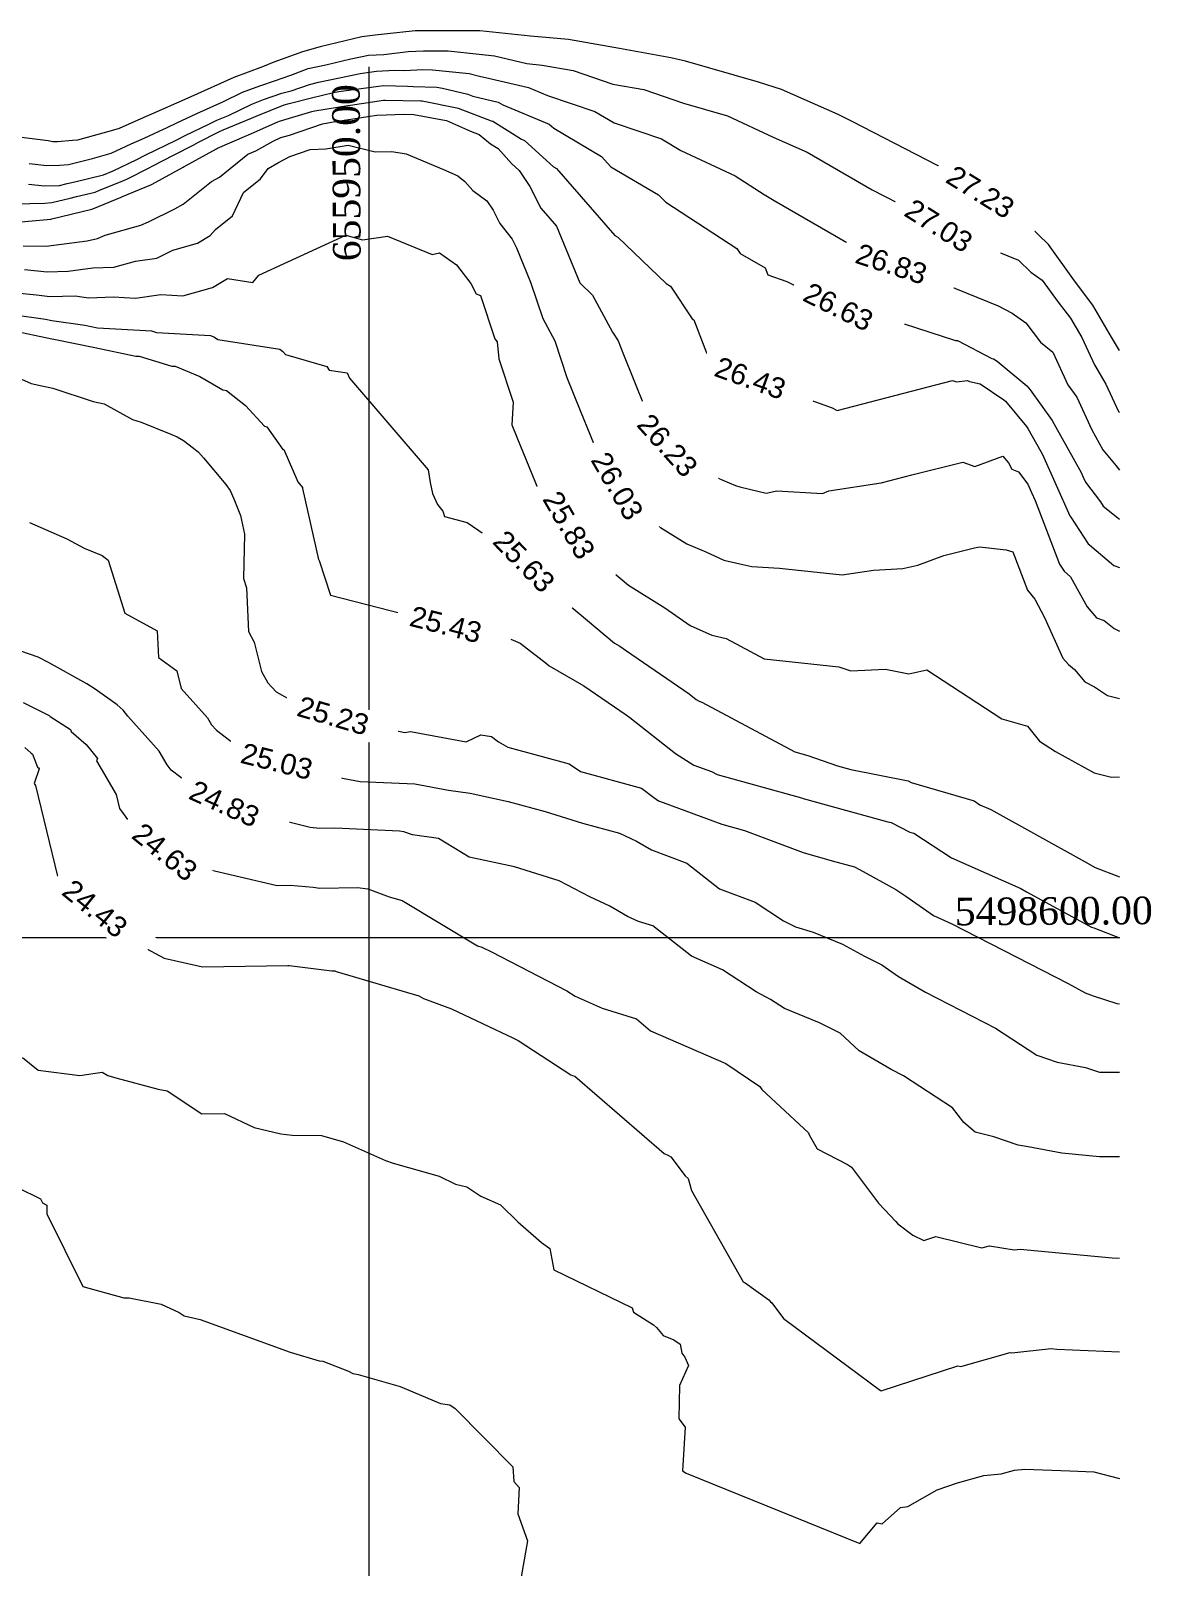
# Model space of a CAD drawing. Header units: metres. Extents: x -207 to 292, y -187 to 169.
# Drawn here: x 181.4 to 242.3, y 84.7 to 168.2 of the extents above; entities that cross this region are included whole.
import ezdxf

# ---------------------------------------------------------------- set-up
doc = ezdxf.new("R2010")
doc.units = ezdxf.units.M
for name, color, linetype, lineweight in [('C-TOPO-LABL', 7, 'Continuous', 9), ('C-TOPO-MAJR', 7, 'Continuous', 35), ('C-TOPO-MINR', 7, 'Continuous', 9), ('grilla', 7, 'Continuous', 9)]:
    doc.layers.add(name, color=color, linetype=linetype, lineweight=lineweight)
doc.layers.add('PR10-ARQ-PL-001-Emplazamiento-C-1_dwg', color=7, linetype='Continuous', lineweight=9, true_color=0x767676)
doc.layers.add('TEXTO', color=5, linetype='Continuous', lineweight=9, true_color=0x0000ff)
doc.styles.add('Arial_2', font='arial.ttf', dxfattribs={"height": 1.125})
doc.styles.add('Times New Roman_2', font='times.ttf', dxfattribs={"height": 1.5})

# ---------------------------------------------------------------- blocks, each defined once
blk = doc.blocks.new('PR10-ARQ-PL-001-Emplazamiento-C-1_dwg-674643-PLANTA EMPLAZAMIENTO ACTUALIZADO')
at = {"layer": 'C-TOPO-MAJR', "color": 1, "lineweight": 9, "true_color": 0xff0000, "flags": 128}
for points in [[(240.531, 106.977), (239.442, 106.987), (237.406, 107.18), (235.575, 107.526), (235.026, 107.617), (233.713, 108.066), (232.694, 108.319), (232.068, 108.843), (231.463, 109.648), (228.798, 111.391), (228.122, 111.733), (226.387, 112.742), (225.353, 113.706), (224.227, 114.263), (222.324, 115.042), (221.569, 115.547), (220.787, 115.951), (218.949, 117.16), (217.277, 117.888), (215.162, 119.551), (214.398, 119.788), (213.8, 120.055), (212.835, 120.615), (211.744, 121.128), (210.073, 121.992), (207.658, 122.759), (205.192, 123.286), (203.521, 124.289), (202.117, 124.488), (201.639, 124.666), (201.41, 124.697), (197.893, 124.864), (197.06, 124.847), (196.552, 124.895), (194.234, 125.476), (192.591, 125.855), (191.202, 126.482), (190.61, 126.721), (190.045, 127.209), (188.995, 128.004), (188.775, 128.304), (188.341, 129.049), (186.632, 130.955), (186.384, 131.264), (186.05, 131.555), (184.864, 132.419), (184.413, 132.708), (182.329, 133.865), (181.756, 134.159), (180.83, 134.479)], [(180.217, 154), (181.671, 153.863), (182.404, 153.762), (183.768, 153.805), (184.501, 153.704), (185.865, 153.747), (187.061, 153.675), (188.433, 153.873), (189.629, 153.802), (191.238, 154.255), (192.058, 154.746), (193.43, 154.53), (193.764, 154.922), (198.483, 157.109), (199.394, 156.846), (200.756, 157.052), (203.169, 156.045), (203.578, 156.147), (204.494, 155.491), (205.287, 154.466), (205.564, 153.914), (205.801, 153.817), (206.588, 151.461), (206.709, 151.3), (206.799, 150.381), (207.586, 148.026), (207.515, 146.792), (207.787, 146.119), (209.123, 142.833), (210.135, 142.137), (210.858, 140.899), (211.872, 139.859), (212.836, 138.922), (213.85, 138.07), (215.817, 136.836), (217.208, 135.882), (218.381, 135.344), (219.159, 135.171), (221.222, 134.068), (225.275, 133.636), (225.93, 133.406), (227.814, 133.501), (229.09, 133.245), (230.066, 133.472), (234.138, 130.809), (235.534, 130.399), (236.195, 129.595), (237.056, 129.029), (239.15, 127.867), (240.103, 127.637), (240.531, 127.651)], [(181.246, 159.877), (182.117, 159.779), (182.932, 159.806), (183.344, 159.907), (183.756, 160.008), (185.307, 160.392), (185.849, 160.609), (187.129, 161.218), (187.577, 161.449), (188.217, 161.754), (188.665, 161.985), (189.304, 162.29), (189.752, 162.521), (191.032, 163.131), (191.48, 163.362), (192.105, 163.614), (193.384, 164.224), (194.01, 164.476), (195.016, 164.826), (195.509, 164.948), (196.516, 165.297), (197.008, 165.419), (198.139, 165.66), (199.27, 165.902), (200.147, 166.02), (201.142, 166.077), (201.672, 166.06), (202.667, 166.118), (203.198, 166.101), (205.192, 165.887), (205.755, 165.754), (206.317, 165.621), (208.414, 165.129), (209.449, 164.703), (212.014, 163.831), (213.073, 163.206), (215.638, 162.333), (216.697, 161.709), (219.645, 160.334), (221.214, 159.306), (221.772, 158.989), (225.961, 156.558), (227.87, 155.614), (229.309, 155.144), (233.933, 153.256), (234.699, 152.855), (235.441, 152.339), (236.244, 151.293), (236.903, 150.748), (237.72, 148.972), (238.207, 148.286), (239.024, 146.509), (239.624, 145.438), (240.35, 144.552), (240.531, 144.315)]]:
    blk.add_lwpolyline(points, dxfattribs=at)
at = {"layer": 'C-TOPO-MINR', "color": 9, "true_color": 0xc0c0c0, "flags": 128}
for points in [[(180.643, 105.32), (181.898, 104.707), (182.007, 104.488), (182.238, 104.353), (182.234, 103.88), (184.184, 99.94), (186.411, 99.314), (186.718, 99.323), (188.445, 98.976), (189.42, 98.511), (189.692, 98.335), (190.57, 98.136), (195.462, 96.37), (197.032, 95.887), (197.232, 95.881), (198.639, 95.334), (198.871, 95.2), (199.148, 95.155), (201.445, 94.493), (203.626, 93.575), (204.146, 93.501), (204.426, 93.302), (207.564, 90.12), (207.625, 89.334), (207.913, 89.004), (207.834, 87.57), (208.367, 86.102), (207.771, 82.808)], [(180.921, 112.382), (181.758, 111.703), (184.024, 111.404), (185.236, 111.585), (185.556, 111.41), (185.994, 111.276), (188.289, 110.671), (188.781, 110.564), (190.66, 109.324), (191.889, 109.342), (193.503, 108.573), (194.956, 108.243), (195.575, 108.167), (197.159, 108.149), (198.357, 107.798), (200.649, 106.784), (201.051, 106.633), (203.552, 105.925), (204.451, 105.5), (205.058, 105.344), (205.821, 104.849), (206.888, 104.381), (207.827, 103.446), (209.117, 102.332), (209.579, 102.002), (209.783, 100.835), (214.053, 98.777), (214.114, 98.544), (215.213, 97.856), (215.377, 97.711), (215.738, 97.261), (216.316, 97.035), (216.662, 96.793), (216.748, 96.315), (216.918, 96.091), (217.109, 95.636), (216.618, 94.544), (216.585, 92.743), (216.922, 92.277), (216.792, 89.904), (216.991, 89.775), (226.422, 85.965), (227.368, 87.08), (227.643, 87.036), (228.628, 87.916), (229.027, 87.967), (230.62, 88.885), (231.73, 89.25), (233.157, 89.647), (234.104, 89.739), (234.819, 89.939), (235.39, 90.001), (237.831, 89.908), (239.134, 89.848), (240.531, 89.495)], [(181.034, 129.237), (181.387, 128.927), (181.454, 128.884), (181.736, 128.174), (181.786, 128.131), (181.823, 128.085), (181.55, 127.285), (181.614, 127.173), (182.819, 122.25), (182.852, 122.205), (184.08, 121.101), (184.164, 121.028), (187.313, 118.476), (187.401, 118.44), (188.606, 117.781), (190.456, 117.379), (190.702, 117.322), (195.325, 117.391), (195.401, 117.384), (197.726, 117.097), (197.851, 117.1), (197.885, 117.095), (197.957, 117.069), (202.461, 115.748), (202.711, 115.598), (204.222, 115.03), (207.603, 113.431), (207.853, 113.302), (210.722, 111.44), (210.811, 111.4), (210.926, 111.364), (215.778, 107.174), (216.029, 107.065), (216.141, 106.99), (216.929, 105.952), (217.084, 105.808), (217.268, 105.152), (220.08, 100.18), (220.181, 100.128), (221.482, 99.216), (221.573, 99.096), (221.63, 99.036), (222.266, 98.196), (227.54, 94.272), (227.576, 94.254), (231.752, 95.627), (231.904, 95.59), (234.595, 96.344), (234.678, 96.33), (236.824, 96.563), (237.129, 96.534), (240.531, 96.378)], [(180.955, 131.698), (182.358, 130.978), (182.413, 130.93), (183.516, 130.222), (183.56, 130.111), (184.38, 129.4), (184.985, 128.643), (184.943, 128.518), (186.005, 126.693), (186.193, 125.925), (186.733, 125.19), (186.924, 125.018), (188.306, 123.824), (188.798, 123.425), (190.248, 122.841), (190.436, 122.738), (190.725, 122.675), (194.747, 121.747), (195.469, 121.758), (196.714, 121.642), (197.076, 121.597), (199.117, 121.638), (199.677, 121.564), (200.849, 121.128), (201.552, 120.922), (205.642, 118.466), (205.878, 118.377), (206.406, 118.127), (210.498, 116.012), (210.945, 115.722), (212.41, 115.069), (214.28, 114.489), (215.037, 113.835), (219.131, 112.051), (220.978, 110.815), (221.101, 110.653), (223.634, 108.291), (223.663, 108.189), (224.102, 107.413), (225.759, 106.574), (225.962, 106.431), (227.445, 104.459), (228.386, 103.471), (228.485, 103.34), (229.308, 102.728), (229.9, 102.433), (230.552, 102.647), (233.047, 102.028), (233.467, 102.146), (234.809, 101.924), (235.144, 101.961), (240.13, 101.489), (240.531, 101.471)], [(181.297, 141.476), (183.326, 140.598), (184.257, 140.081), (185.234, 139.679), (185.561, 139.426), (186.474, 136.553), (188.226, 135.58), (188.298, 134.145), (189.295, 133.419), (189.531, 132.456), (190.968, 130.854), (191.176, 130.48), (191.449, 130.19), (192.332, 129.522), (192.981, 129.152), (194.149, 128.625), (196.096, 128.136), (197.438, 127.745), (199.272, 127.403), (202.227, 127.262), (204.061, 126.919), (205.241, 126.752), (207.313, 126.309), (209.326, 125.766), (211.356, 125.121), (213.368, 124.577), (214.284, 124.146), (215.095, 123.675), (217.023, 122.955), (218.8, 121.558), (220.728, 120.838), (222.272, 119.822), (222.93, 119.482), (223.882, 119.207), (225.48, 118.553), (226.672, 117.896), (227.618, 117.428), (228.531, 116.788), (229.989, 115.941), (233.802, 113.976), (236.041, 112.512), (237.145, 112.134), (238.684, 111.843), (239.455, 111.593), (240.531, 111.583)], [(178.417, 150.353), (181.379, 149.037), (181.972, 148.914), (182.566, 148.79), (184.748, 148.062), (185.342, 147.939), (186.882, 147.084), (187.353, 146.943), (188.97, 146.277), (189.327, 146.129), (189.658, 145.936), (190.198, 145.518), (190.475, 145.297), (190.747, 145.002), (191.968, 143.552), (192.196, 143.224), (192.397, 142.756), (192.755, 141.867), (192.984, 140.841), (192.917, 138.427), (193.079, 137.924), (193.199, 135.55), (193.506, 134.972), (193.896, 133.379), (194.24, 132.76), (194.693, 132.279), (195.768, 131.667), (195.899, 131.512), (198.119, 130.865), (198.409, 130.675), (201.443, 130.109), (201.694, 130.065), (201.992, 130.115), (205.026, 129.548), (205.831, 129.931), (206.41, 129.839), (206.79, 129.544), (207.291, 129.254), (210.621, 128.355), (211.232, 127.937), (214.562, 127.038), (215.218, 126.516), (215.485, 126.35), (215.738, 126.256), (218.927, 125.065), (220.148, 124.729), (223.336, 123.538), (224.911, 123.083), (226.132, 122.746), (226.402, 122.608), (228.372, 121.521), (228.916, 121.166), (230.427, 120.108), (231.428, 119.661), (237.738, 116.41), (238.676, 115.901), (239.105, 115.733), (240.382, 115.32), (240.531, 115.295)], [(180.273, 151.935), (182.504, 151.471), (182.614, 151.456), (184.845, 150.992), (187.077, 150.528), (187.256, 150.518), (189.025, 149.988), (189.204, 149.977), (190.548, 149.419), (191.792, 148.694), (191.997, 148.662), (193.036, 147.832), (194.059, 146.723), (194.195, 146.683), (195.054, 145.451), (195.114, 145.441), (195.871, 143.682), (196.132, 143.377), (196.139, 143.335), (197.003, 139.475), (197.019, 139.439), (197.036, 139.417), (197.644, 137.527), (205.473, 135.52), (205.625, 135.416), (206.785, 135.515), (206.937, 135.359), (207.953, 134.912), (209.383, 133.804), (209.534, 133.677), (211.42, 132.588), (213.719, 131.018), (213.927, 130.875), (216.396, 128.912), (217.4, 128.288), (218.353, 127.937), (218.662, 127.772), (223.252, 126.506), (223.35, 126.472), (227.94, 125.206), (228.131, 125.168), (229.147, 124.647), (229.356, 124.586), (231.401, 123.249), (235.167, 121.57), (235.481, 121.396), (239.009, 119.48), (239.142, 119.429), (240.531, 118.886)], [(180.361, 152.781), (182.155, 152.535), (182.504, 152.462), (184.298, 152.217), (184.646, 152.144), (184.995, 152.072), (187.924, 151.896), (188.2, 151.814), (191.13, 151.638), (191.34, 151.551), (191.534, 151.438), (194.892, 150.909), (195.055, 150.78), (195.214, 150.607), (197.446, 149.962), (197.579, 149.77), (198.565, 149.609), (198.683, 149.334), (202.956, 144.344), (203.07, 143.651), (203.204, 143.049), (203.465, 142.462), (203.758, 142.093), (203.853, 141.798), (205.075, 141.485), (207.555, 139.779), (207.736, 139.795), (210.219, 137.247), (210.378, 137.178), (210.601, 137.005), (213.084, 134.918), (213.378, 134.748), (213.737, 134.503), (217.144, 132.167), (217.53, 131.861), (217.686, 131.764), (217.835, 131.709), (222.886, 129.008), (223.603, 128.811), (225.208, 128.248), (225.925, 128.05), (229.05, 127.423), (229.209, 127.342), (232.629, 126.338), (232.948, 126.129), (233.536, 125.867), (238.664, 123.021), (239.215, 122.722), (240.531, 122.211)], [(181.023, 155.231), (182.245, 155.116), (183.392, 155.151), (184.732, 155.318), (185.879, 155.354), (187.054, 155.693), (188.206, 155.859), (189.077, 156.291), (190.428, 156.672), (191.118, 157.085), (191.399, 157.414), (192.33, 158.16), (192.915, 159.416), (193.846, 160.162), (194.265, 160.726), (194.832, 161.051), (195.448, 161.385), (196.538, 161.758), (197.405, 161.799), (198.604, 161.99), (200.083, 161.633), (200.991, 161.659), (201.758, 161.518), (203.785, 160.672), (204.571, 160.33), (204.948, 160.022), (205.383, 159.529), (206.152, 158.978), (206.501, 158.46), (206.862, 157.74), (207.529, 156.878), (207.762, 156.415), (208.529, 154.546), (209.19, 152.567), (209.841, 151.35), (210.503, 149.37), (211.225, 147.568), (212.347, 144.807), (212.635, 144.192), (213.1, 143.677), (213.707, 142.637), (214.517, 141.85), (215.359, 141.358), (217.012, 140.321), (218.048, 139.887), (219.033, 139.435), (219.9, 139.229), (220.554, 139.084), (222.05, 138.994), (225.456, 138.632), (227.17, 138.893), (228.753, 138.973), (229.573, 139.163), (230.983, 139.691), (232.657, 140.108), (232.925, 140.15), (234.373, 139.992), (234.729, 139.883), (235.526, 137.794), (235.924, 137.307), (236.466, 136.319), (237.455, 134.108), (237.764, 133.75), (238.091, 133.492), (238.646, 132.816), (239.167, 132.544), (239.89, 132.068), (240.531, 131.914)], [(180.948, 156.529), (182.201, 156.509), (184.418, 156.786), (184.995, 156.924), (185.403, 157.094), (187.348, 157.655), (187.755, 157.825), (189.195, 158.538), (189.642, 158.784), (191.181, 160.018), (191.628, 160.264), (193.168, 161.499), (193.59, 161.686), (194.529, 162.223), (194.951, 162.41), (195.421, 162.547), (197.225, 163.164), (197.705, 163.24), (199.69, 163.556), (200.171, 163.632), (201.673, 163.675), (202.189, 163.666), (203.457, 163.433), (203.955, 163.333), (205.255, 162.767), (205.731, 162.582), (206.355, 162.073), (206.771, 161.813), (207.489, 160.997), (207.91, 160.614), (208.488, 159.757), (209.085, 158.566), (209.929, 157.598), (211.198, 154.505), (211.9, 153.839), (212.977, 151.826), (213.289, 151.354), (213.539, 150.712), (214.735, 147.73), (215.21, 146.713), (215.585, 146.083), (216.354, 145.23), (217.748, 144.416), (217.949, 144.217), (219.663, 143.499), (219.896, 143.421), (221.33, 143.082), (221.908, 143.204), (224.384, 143.056), (224.745, 143.209), (227.582, 143.642), (229.248, 144.075), (232.018, 144.765), (232.671, 144.521), (234.199, 145.08), (234.503, 144.714), (234.69, 144.379), (235.054, 144.235), (235.558, 143.559), (235.755, 143.115), (235.953, 142.671), (237.271, 139.214), (237.52, 138.827), (237.874, 138.529), (238.77, 136.895), (239.281, 136.303), (239.698, 136.147), (240.238, 135.719), (240.531, 135.566)], [(180.029, 157.753), (182.45, 157.977), (182.512, 157.992), (184.681, 158.513), (184.742, 158.528), (186.275, 159.167), (186.356, 159.2), (187.889, 159.839), (187.956, 159.873), (189.636, 160.797), (189.703, 160.832), (189.77, 160.866), (191.45, 161.79), (191.517, 161.825), (193.104, 162.53), (193.198, 162.567), (194.785, 163.272), (194.878, 163.31), (196.645, 163.824), (196.719, 163.843), (196.793, 163.861), (198.6, 164.146), (198.732, 164.164), (200.539, 164.449), (200.619, 164.447), (202.559, 164.41), (202.638, 164.407), (204.511, 164.031), (204.595, 164.011), (206.385, 163.315), (206.469, 163.295), (208.032, 162.316), (208.187, 162.252), (209.769, 160.813), (209.927, 160.719), (213.103, 157.079), (213.261, 156.985), (215.901, 154.481), (216.136, 154.327), (217.307, 152.551), (217.391, 152.503), (218.332, 150.091), (224.91, 147.715), (225.195, 147.574), (231.46, 149.203), (231.676, 149.132), (232.273, 149.198), (232.387, 149.138), (232.957, 149.011), (234.246, 148.157), (234.344, 148.076), (235.488, 146.699), (235.561, 146.596), (236.266, 145.339), (236.356, 145.178), (237.099, 143.508), (237.842, 141.837), (237.892, 141.771), (238.828, 140.316), (238.902, 140.257), (240.232, 139.136), (240.531, 139.024)], [(179.652, 158.782), (182.123, 158.837), (182.501, 158.872), (183.509, 159.119), (183.848, 159.2), (184.856, 159.447), (185.096, 159.547), (186.425, 160.077), (186.664, 160.177), (187.761, 160.743), (188.024, 160.887), (189.121, 161.453), (190.218, 162.019), (190.48, 162.163), (191.577, 162.729), (191.825, 162.839), (193.356, 163.457), (193.604, 163.567), (195.136, 164.185), (195.411, 164.266), (196.618, 164.565), (197.824, 164.864), (198.106, 164.908), (200.254, 165.197), (200.537, 165.241), (201.837, 165.201), (202.139, 165.195), (203.44, 165.155), (203.732, 165.096), (205.109, 164.771), (205.388, 164.662), (206.766, 164.336), (207.01, 164.183), (209.544, 163.141), (209.791, 162.916), (212.384, 161.387), (212.88, 160.819), (215.473, 159.289), (215.885, 158.899), (219.728, 156.381), (219.911, 156.103), (221.277, 155.327), (221.424, 154.95), (222.451, 154.579), (227.126, 152.267), (228.104, 152.521), (231.629, 151.372), (231.722, 151.382), (233.597, 150.399), (233.686, 150.379), (233.887, 150.246), (235.5, 148.911), (235.678, 148.696), (236.87, 147.017), (236.98, 146.821), (238.451, 144.198), (238.566, 143.937), (238.682, 143.677), (239.505, 142.6), (239.651, 142.372), (240.531, 141.665)], [(181.271, 161.002), (182.233, 160.883), (182.918, 160.906), (183.412, 160.952), (184.715, 161.275), (185.74, 161.555), (186.815, 162.067), (187.522, 162.384), (188.06, 162.64), (188.766, 162.957), (189.304, 163.213), (190.379, 163.725), (191.792, 164.36), (192.867, 164.872), (193.81, 165.221), (194.655, 165.514), (195.501, 165.808), (196.444, 166.157), (197.394, 166.36), (198.764, 166.685), (199.714, 166.887), (200.55, 166.936), (201.865, 167.086), (202.701, 167.134), (204.049, 167.127), (205.725, 166.947), (206.559, 166.859), (208.321, 166.445), (209.154, 166.356), (210.837, 166.053), (212.992, 165.319), (214.675, 165.016), (216.831, 164.282), (219.228, 163.59), (221.706, 162.435), (223.567, 161.619), (227.087, 159.577), (229.887, 158.131), (231.163, 157.323), (235.049, 155.736), (235.714, 155.091), (236.338, 154.657), (237.195, 153.461), (237.87, 152.582), (238.486, 151.538), (239.173, 150.045), (239.789, 149.002), (240.476, 147.509), (240.531, 147.454)], [(240.531, 150.835), (240.102, 151.562), (239.083, 153.288), (238.096, 154.612), (236.677, 156.592), (235.577, 157.66), (235.094, 158.101), (232.982, 159.439), (230.635, 160.894), (226.003, 163.285), (225.248, 163.665), (222.168, 165.015), (220.918, 165.428), (216.952, 166.573), (216.148, 166.743), (213.363, 167.246), (210.579, 167.748), (208.521, 167.923), (207.143, 168.07), (205.764, 168.217), (204.484, 168.208), (202.252, 168.22), (200.076, 167.97), (199.361, 167.879), (197.094, 167.341), (196.13, 167.079), (194.571, 166.502), (193.965, 166.259), (192.405, 165.682), (190.067, 164.633), (188.505, 163.945), (187.336, 163.421), (186.167, 162.896), (185.601, 162.74), (183.903, 162.277), (183.631, 162.246), (182.814, 162.171), (182.556, 162.18), (182.308, 162.227), (180.717, 162.424)]]:
    blk.add_lwpolyline(points, dxfattribs=at)
at = {"layer": 'grilla'}
for p, q in [((199.742, 166.258), (199.742, -186.737)), ((-207.182, 118.918), (240.531, 118.918))]:
    blk.add_line(p, q, dxfattribs=at)
at = {"layer": 'C-TOPO-LABL', "char_height": 1.125, "width": 5.2338, "attachment_point": 1, "line_spacing_factor": 0.941778, "style": 'Arial_2'}
for s, insert, rotation in [(' 27.23', (231.23, 161.195), 328.20137), (' 27.03', (228.983, 159.378), 327.64594), (' 26.83', (226.026, 156.815), 341.93572), (' 26.63', (223.351, 154.77), 333.6878), (' 26.43', (218.401, 150.672), 340.14189), (' 26.23', (214.773, 147.833), 312.06328), (' 26.03', (212.51, 145.819), 300.26989), (' 25.83', (209.886, 143.694), 300.26989), (' 25.63', (206.895, 141.474), 314.2686), (' 25.43', (201.732, 137.068), 345.62102), (' 25.23', (195.646, 132.179), 343.75237), (' 25.03', (192.538, 129.616), 345.92454), (' 24.83', (189.93, 127.682), 335.70083), (' 24.63', (187.138, 125.505), 320.9701), (' 24.43', (183.34, 122.43), 320.9701)]:
    blk.add_mtext(s, dxfattribs=dict(at, insert=insert, rotation=rotation))
at = {"layer": 'TEXTO', "color": 7, "char_height": 1.5, "attachment_point": 1, "line_spacing_factor": 1.029793, "style": 'Times New Roman_2'}
for s, insert, width, rotation in [('655950.00', (197.792, 155.679), 11.53286, 90.34316), ('5498600.00', (231.576, 121.073), 12.88967, 0.34316)]:
    blk.add_mtext(s, dxfattribs=dict(at, insert=insert, width=width, rotation=rotation))

msp = doc.modelspace()

# ---------------------------------------------------------------- linework, layer by layer
at = {"layer": 'C-TOPO-MAJR', "color": 1, "lineweight": 9, "true_color": 0xff0000, "flags": 128}
for points in [[(181.246, 159.877), (182.117, 159.779), (182.932, 159.806), (183.344, 159.907), (183.756, 160.008), (185.307, 160.392), (185.849, 160.609), (187.129, 161.218), (187.577, 161.449), (188.217, 161.754), (188.665, 161.985), (189.304, 162.29), (189.752, 162.521), (191.032, 163.131), (191.48, 163.362), (192.105, 163.614), (193.384, 164.224), (194.01, 164.476), (195.016, 164.826), (195.509, 164.948), (196.516, 165.297), (197.008, 165.419), (198.139, 165.66), (199.27, 165.902), (200.147, 166.02), (201.142, 166.077), (201.672, 166.06), (202.667, 166.118), (203.198, 166.101), (205.192, 165.887), (205.755, 165.754), (206.317, 165.621), (208.414, 165.129), (209.449, 164.703), (212.014, 163.831), (213.073, 163.206), (215.638, 162.333), (216.697, 161.709), (219.645, 160.334), (221.214, 159.306), (221.772, 158.989), (225.961, 156.558), (227.87, 155.614), (229.309, 155.144), (233.933, 153.256), (234.699, 152.855), (235.441, 152.339), (236.244, 151.293), (236.903, 150.748), (237.72, 148.972), (238.207, 148.286), (239.024, 146.509), (239.624, 145.438), (240.35, 144.552), (240.531, 144.315)], [(180.217, 154), (181.671, 153.863), (182.404, 153.762), (183.768, 153.805), (184.501, 153.704), (185.865, 153.747), (187.061, 153.675), (188.433, 153.873), (189.629, 153.802), (191.238, 154.255), (192.058, 154.746), (193.43, 154.53), (193.764, 154.922), (198.483, 157.109), (199.394, 156.846), (200.756, 157.052), (203.169, 156.045), (203.578, 156.147), (204.494, 155.491), (205.287, 154.466), (205.564, 153.914), (205.801, 153.817), (206.588, 151.461), (206.709, 151.3), (206.799, 150.381), (207.586, 148.026), (207.515, 146.792), (207.787, 146.119), (209.123, 142.833), (210.135, 142.137), (210.858, 140.899), (211.872, 139.859), (212.836, 138.922), (213.85, 138.07), (215.817, 136.836), (217.208, 135.882), (218.381, 135.344), (219.159, 135.171), (221.222, 134.068), (225.275, 133.636), (225.93, 133.406), (227.814, 133.501), (229.09, 133.245), (230.066, 133.472), (234.138, 130.809), (235.534, 130.399), (236.195, 129.595), (237.056, 129.029), (239.15, 127.867), (240.103, 127.637), (240.531, 127.651)], [(240.531, 106.977), (239.442, 106.987), (237.406, 107.18), (235.575, 107.526), (235.026, 107.617), (233.713, 108.066), (232.694, 108.319), (232.068, 108.843), (231.463, 109.648), (228.798, 111.391), (228.122, 111.733), (226.387, 112.742), (225.353, 113.706), (224.227, 114.263), (222.324, 115.042), (221.569, 115.547), (220.787, 115.951), (218.949, 117.16), (217.277, 117.888), (215.162, 119.551), (214.398, 119.788), (213.8, 120.055), (212.835, 120.615), (211.744, 121.128), (210.073, 121.992), (207.658, 122.759), (205.192, 123.286), (203.521, 124.289), (202.117, 124.488), (201.639, 124.666), (201.41, 124.697), (197.893, 124.864), (197.06, 124.847), (196.552, 124.895), (194.234, 125.476), (192.591, 125.855), (191.202, 126.482), (190.61, 126.721), (190.045, 127.209), (188.995, 128.004), (188.775, 128.304), (188.341, 129.049), (186.632, 130.955), (186.384, 131.264), (186.05, 131.555), (184.864, 132.419), (184.413, 132.708), (182.329, 133.865), (181.756, 134.159), (180.83, 134.479)]]:
    msp.add_lwpolyline(points, dxfattribs=at)
at = {"layer": 'C-TOPO-MINR', "color": 9, "true_color": 0xc0c0c0, "flags": 128}
for points in [[(240.531, 150.835), (240.102, 151.562), (239.083, 153.288), (238.096, 154.612), (236.677, 156.592), (235.577, 157.66), (235.094, 158.101), (232.982, 159.439), (230.635, 160.894), (226.003, 163.285), (225.248, 163.665), (222.168, 165.015), (220.918, 165.428), (216.952, 166.573), (216.148, 166.743), (213.363, 167.246), (210.579, 167.748), (208.521, 167.923), (207.143, 168.07), (205.764, 168.217), (204.484, 168.208), (202.252, 168.22), (200.076, 167.97), (199.361, 167.879), (197.094, 167.341), (196.13, 167.079), (194.571, 166.502), (193.965, 166.259), (192.405, 165.682), (190.067, 164.633), (188.505, 163.945), (187.336, 163.421), (186.167, 162.896), (185.601, 162.74), (183.903, 162.277), (183.631, 162.246), (182.814, 162.171), (182.556, 162.18), (182.308, 162.227), (180.717, 162.424)], [(181.271, 161.002), (182.233, 160.883), (182.918, 160.906), (183.412, 160.952), (184.715, 161.275), (185.74, 161.555), (186.815, 162.067), (187.522, 162.384), (188.06, 162.64), (188.766, 162.957), (189.304, 163.213), (190.379, 163.725), (191.792, 164.36), (192.867, 164.872), (193.81, 165.221), (194.655, 165.514), (195.501, 165.808), (196.444, 166.157), (197.394, 166.36), (198.764, 166.685), (199.714, 166.887), (200.55, 166.936), (201.865, 167.086), (202.701, 167.134), (204.049, 167.127), (205.725, 166.947), (206.559, 166.859), (208.321, 166.445), (209.154, 166.356), (210.837, 166.053), (212.992, 165.319), (214.675, 165.016), (216.831, 164.282), (219.228, 163.59), (221.706, 162.435), (223.567, 161.619), (227.087, 159.577), (229.887, 158.131), (231.163, 157.323), (235.049, 155.736), (235.714, 155.091), (236.338, 154.657), (237.195, 153.461), (237.87, 152.582), (238.486, 151.538), (239.173, 150.045), (239.789, 149.002), (240.476, 147.509), (240.531, 147.454)], [(179.652, 158.782), (182.123, 158.837), (182.501, 158.872), (183.509, 159.119), (183.848, 159.2), (184.856, 159.447), (185.096, 159.547), (186.425, 160.077), (186.664, 160.177), (187.761, 160.743), (188.024, 160.887), (189.121, 161.453), (190.218, 162.019), (190.48, 162.163), (191.577, 162.729), (191.825, 162.839), (193.356, 163.457), (193.604, 163.567), (195.136, 164.185), (195.411, 164.266), (196.618, 164.565), (197.824, 164.864), (198.106, 164.908), (200.254, 165.197), (200.537, 165.241), (201.837, 165.201), (202.139, 165.195), (203.44, 165.155), (203.732, 165.096), (205.109, 164.771), (205.388, 164.662), (206.766, 164.336), (207.01, 164.183), (209.544, 163.141), (209.791, 162.916), (212.384, 161.387), (212.88, 160.819), (215.473, 159.289), (215.885, 158.899), (219.728, 156.381), (219.911, 156.103), (221.277, 155.327), (221.424, 154.95), (222.451, 154.579), (227.126, 152.267), (228.104, 152.521), (231.629, 151.372), (231.722, 151.382), (233.597, 150.399), (233.686, 150.379), (233.887, 150.246), (235.5, 148.911), (235.678, 148.696), (236.87, 147.017), (236.98, 146.821), (238.451, 144.198), (238.566, 143.937), (238.682, 143.677), (239.505, 142.6), (239.651, 142.372), (240.531, 141.665)], [(180.029, 157.753), (182.45, 157.977), (182.512, 157.992), (184.681, 158.513), (184.742, 158.528), (186.275, 159.167), (186.356, 159.2), (187.889, 159.839), (187.956, 159.873), (189.636, 160.797), (189.703, 160.832), (189.77, 160.866), (191.45, 161.79), (191.517, 161.825), (193.104, 162.53), (193.198, 162.567), (194.785, 163.272), (194.878, 163.31), (196.645, 163.824), (196.719, 163.843), (196.793, 163.861), (198.6, 164.146), (198.732, 164.164), (200.539, 164.449), (200.619, 164.447), (202.559, 164.41), (202.638, 164.407), (204.511, 164.031), (204.595, 164.011), (206.385, 163.315), (206.469, 163.295), (208.032, 162.316), (208.187, 162.252), (209.769, 160.813), (209.927, 160.719), (213.103, 157.079), (213.261, 156.985), (215.901, 154.481), (216.136, 154.327), (217.307, 152.551), (217.391, 152.503), (218.332, 150.091), (224.91, 147.715), (225.195, 147.574), (231.46, 149.203), (231.676, 149.132), (232.273, 149.198), (232.387, 149.138), (232.957, 149.011), (234.246, 148.157), (234.344, 148.076), (235.488, 146.699), (235.561, 146.596), (236.266, 145.339), (236.356, 145.178), (237.099, 143.508), (237.842, 141.837), (237.892, 141.771), (238.828, 140.316), (238.902, 140.257), (240.232, 139.136), (240.531, 139.024)], [(180.948, 156.529), (182.201, 156.509), (184.418, 156.786), (184.995, 156.924), (185.403, 157.094), (187.348, 157.655), (187.755, 157.825), (189.195, 158.538), (189.642, 158.784), (191.181, 160.018), (191.628, 160.264), (193.168, 161.499), (193.59, 161.686), (194.529, 162.223), (194.951, 162.41), (195.421, 162.547), (197.225, 163.164), (197.705, 163.24), (199.69, 163.556), (200.171, 163.632), (201.673, 163.675), (202.189, 163.666), (203.457, 163.433), (203.955, 163.333), (205.255, 162.767), (205.731, 162.582), (206.355, 162.073), (206.771, 161.813), (207.489, 160.997), (207.91, 160.614), (208.488, 159.757), (209.085, 158.566), (209.929, 157.598), (211.198, 154.505), (211.9, 153.839), (212.977, 151.826), (213.289, 151.354), (213.539, 150.712), (214.735, 147.73), (215.21, 146.713), (215.585, 146.083), (216.354, 145.23), (217.748, 144.416), (217.949, 144.217), (219.663, 143.499), (219.896, 143.421), (221.33, 143.082), (221.908, 143.204), (224.384, 143.056), (224.745, 143.209), (227.582, 143.642), (229.248, 144.075), (232.018, 144.765), (232.671, 144.521), (234.199, 145.08), (234.503, 144.714), (234.69, 144.379), (235.054, 144.235), (235.558, 143.559), (235.755, 143.115), (235.953, 142.671), (237.271, 139.214), (237.52, 138.827), (237.874, 138.529), (238.77, 136.895), (239.281, 136.303), (239.698, 136.147), (240.238, 135.719), (240.531, 135.566)], [(181.023, 155.231), (182.245, 155.116), (183.392, 155.151), (184.732, 155.318), (185.879, 155.354), (187.054, 155.693), (188.206, 155.859), (189.077, 156.291), (190.428, 156.672), (191.118, 157.085), (191.399, 157.414), (192.33, 158.16), (192.915, 159.416), (193.846, 160.162), (194.265, 160.726), (194.832, 161.051), (195.448, 161.385), (196.538, 161.758), (197.405, 161.799), (198.604, 161.99), (200.083, 161.633), (200.991, 161.659), (201.758, 161.518), (203.785, 160.672), (204.571, 160.33), (204.948, 160.022), (205.383, 159.529), (206.152, 158.978), (206.501, 158.46), (206.862, 157.74), (207.529, 156.878), (207.762, 156.415), (208.529, 154.546), (209.19, 152.567), (209.841, 151.35), (210.503, 149.37), (211.225, 147.568), (212.347, 144.807), (212.635, 144.192), (213.1, 143.677), (213.707, 142.637), (214.517, 141.85), (215.359, 141.358), (217.012, 140.321), (218.048, 139.887), (219.033, 139.435), (219.9, 139.229), (220.554, 139.084), (222.05, 138.994), (225.456, 138.632), (227.17, 138.893), (228.753, 138.973), (229.573, 139.163), (230.983, 139.691), (232.657, 140.108), (232.925, 140.15), (234.373, 139.992), (234.729, 139.883), (235.526, 137.794), (235.924, 137.307), (236.466, 136.319), (237.455, 134.108), (237.764, 133.75), (238.091, 133.492), (238.646, 132.816), (239.167, 132.544), (239.89, 132.068), (240.531, 131.914)], [(180.361, 152.781), (182.155, 152.535), (182.504, 152.462), (184.298, 152.217), (184.646, 152.144), (184.995, 152.072), (187.924, 151.896), (188.2, 151.814), (191.13, 151.638), (191.34, 151.551), (191.534, 151.438), (194.892, 150.909), (195.055, 150.78), (195.214, 150.607), (197.446, 149.962), (197.579, 149.77), (198.565, 149.609), (198.683, 149.334), (202.956, 144.344), (203.07, 143.651), (203.204, 143.049), (203.465, 142.462), (203.758, 142.093), (203.853, 141.798), (205.075, 141.485), (207.555, 139.779), (207.736, 139.795), (210.219, 137.247), (210.378, 137.178), (210.601, 137.005), (213.084, 134.918), (213.378, 134.748), (213.737, 134.503), (217.144, 132.167), (217.53, 131.861), (217.686, 131.764), (217.835, 131.709), (222.886, 129.008), (223.603, 128.811), (225.208, 128.248), (225.925, 128.05), (229.05, 127.423), (229.209, 127.342), (232.629, 126.338), (232.948, 126.129), (233.536, 125.867), (238.664, 123.021), (239.215, 122.722), (240.531, 122.211)], [(180.273, 151.935), (182.504, 151.471), (182.614, 151.456), (184.845, 150.992), (187.077, 150.528), (187.256, 150.518), (189.025, 149.988), (189.204, 149.977), (190.548, 149.419), (191.792, 148.694), (191.997, 148.662), (193.036, 147.832), (194.059, 146.723), (194.195, 146.683), (195.054, 145.451), (195.114, 145.441), (195.871, 143.682), (196.132, 143.377), (196.139, 143.335), (197.003, 139.475), (197.019, 139.439), (197.036, 139.417), (197.644, 137.527), (205.473, 135.52), (205.625, 135.416), (206.785, 135.515), (206.937, 135.359), (207.953, 134.912), (209.383, 133.804), (209.534, 133.677), (211.42, 132.588), (213.719, 131.018), (213.927, 130.875), (216.396, 128.912), (217.4, 128.288), (218.353, 127.937), (218.662, 127.772), (223.252, 126.506), (223.35, 126.472), (227.94, 125.206), (228.131, 125.168), (229.147, 124.647), (229.356, 124.586), (231.401, 123.249), (235.167, 121.57), (235.481, 121.396), (239.009, 119.48), (239.142, 119.429), (240.531, 118.886)], [(178.417, 150.353), (181.379, 149.037), (181.972, 148.914), (182.566, 148.79), (184.748, 148.062), (185.342, 147.939), (186.882, 147.084), (187.353, 146.943), (188.97, 146.277), (189.327, 146.129), (189.658, 145.936), (190.198, 145.518), (190.475, 145.297), (190.747, 145.002), (191.968, 143.552), (192.196, 143.224), (192.397, 142.756), (192.755, 141.867), (192.984, 140.841), (192.917, 138.427), (193.079, 137.924), (193.199, 135.55), (193.506, 134.972), (193.896, 133.379), (194.24, 132.76), (194.693, 132.279), (195.768, 131.667), (195.899, 131.512), (198.119, 130.865), (198.409, 130.675), (201.443, 130.109), (201.694, 130.065), (201.992, 130.115), (205.026, 129.548), (205.831, 129.931), (206.41, 129.839), (206.79, 129.544), (207.291, 129.254), (210.621, 128.355), (211.232, 127.937), (214.562, 127.038), (215.218, 126.516), (215.485, 126.35), (215.738, 126.256), (218.927, 125.065), (220.148, 124.729), (223.336, 123.538), (224.911, 123.083), (226.132, 122.746), (226.402, 122.608), (228.372, 121.521), (228.916, 121.166), (230.427, 120.108), (231.428, 119.661), (237.738, 116.41), (238.676, 115.901), (239.105, 115.733), (240.382, 115.32), (240.531, 115.295)], [(181.297, 141.476), (183.326, 140.598), (184.257, 140.081), (185.234, 139.679), (185.561, 139.426), (186.474, 136.553), (188.226, 135.58), (188.298, 134.145), (189.295, 133.419), (189.531, 132.456), (190.968, 130.854), (191.176, 130.48), (191.449, 130.19), (192.332, 129.522), (192.981, 129.152), (194.149, 128.625), (196.096, 128.136), (197.438, 127.745), (199.272, 127.403), (202.227, 127.262), (204.061, 126.919), (205.241, 126.752), (207.313, 126.309), (209.326, 125.766), (211.356, 125.121), (213.368, 124.577), (214.284, 124.146), (215.095, 123.675), (217.023, 122.955), (218.8, 121.558), (220.728, 120.838), (222.272, 119.822), (222.93, 119.482), (223.882, 119.207), (225.48, 118.553), (226.672, 117.896), (227.618, 117.428), (228.531, 116.788), (229.989, 115.941), (233.802, 113.976), (236.041, 112.512), (237.145, 112.134), (238.684, 111.843), (239.455, 111.593), (240.531, 111.583)], [(180.955, 131.698), (182.358, 130.978), (182.413, 130.93), (183.516, 130.222), (183.56, 130.111), (184.38, 129.4), (184.985, 128.643), (184.943, 128.518), (186.005, 126.693), (186.193, 125.925), (186.733, 125.19), (186.924, 125.018), (188.306, 123.824), (188.798, 123.425), (190.248, 122.841), (190.436, 122.738), (190.725, 122.675), (194.747, 121.747), (195.469, 121.758), (196.714, 121.642), (197.076, 121.597), (199.117, 121.638), (199.677, 121.564), (200.849, 121.128), (201.552, 120.922), (205.642, 118.466), (205.878, 118.377), (206.406, 118.127), (210.498, 116.012), (210.945, 115.722), (212.41, 115.069), (214.28, 114.489), (215.037, 113.835), (219.131, 112.051), (220.978, 110.815), (221.101, 110.653), (223.634, 108.291), (223.663, 108.189), (224.102, 107.413), (225.759, 106.574), (225.962, 106.431), (227.445, 104.459), (228.386, 103.471), (228.485, 103.34), (229.308, 102.728), (229.9, 102.433), (230.552, 102.647), (233.047, 102.028), (233.467, 102.146), (234.809, 101.924), (235.144, 101.961), (240.13, 101.489), (240.531, 101.471)], [(181.034, 129.237), (181.387, 128.927), (181.454, 128.884), (181.736, 128.174), (181.786, 128.131), (181.823, 128.085), (181.55, 127.285), (181.614, 127.173), (182.819, 122.25), (182.852, 122.205), (184.08, 121.101), (184.164, 121.028), (187.313, 118.476), (187.401, 118.44), (188.606, 117.781), (190.456, 117.379), (190.702, 117.322), (195.325, 117.391), (195.401, 117.384), (197.726, 117.097), (197.851, 117.1), (197.885, 117.095), (197.957, 117.069), (202.461, 115.748), (202.711, 115.598), (204.222, 115.03), (207.603, 113.431), (207.853, 113.302), (210.722, 111.44), (210.811, 111.4), (210.926, 111.364), (215.778, 107.174), (216.029, 107.065), (216.141, 106.99), (216.929, 105.952), (217.084, 105.808), (217.268, 105.152), (220.08, 100.18), (220.181, 100.128), (221.482, 99.216), (221.573, 99.096), (221.63, 99.036), (222.266, 98.196), (227.54, 94.272), (227.576, 94.254), (231.752, 95.627), (231.904, 95.59), (234.595, 96.344), (234.678, 96.33), (236.824, 96.563), (237.129, 96.534), (240.531, 96.378)], [(180.921, 112.382), (181.758, 111.703), (184.024, 111.404), (185.236, 111.585), (185.556, 111.41), (185.994, 111.276), (188.289, 110.671), (188.781, 110.564), (190.66, 109.324), (191.889, 109.342), (193.503, 108.573), (194.956, 108.243), (195.575, 108.167), (197.159, 108.149), (198.357, 107.798), (200.649, 106.784), (201.051, 106.633), (203.552, 105.925), (204.451, 105.5), (205.058, 105.344), (205.821, 104.849), (206.888, 104.381), (207.827, 103.446), (209.117, 102.332), (209.579, 102.002), (209.783, 100.835), (214.053, 98.777), (214.114, 98.544), (215.213, 97.856), (215.377, 97.711), (215.738, 97.261), (216.316, 97.035), (216.662, 96.793), (216.748, 96.315), (216.918, 96.091), (217.109, 95.636), (216.618, 94.544), (216.585, 92.743), (216.922, 92.277), (216.792, 89.904), (216.991, 89.775), (226.422, 85.965), (227.368, 87.08), (227.643, 87.036), (228.628, 87.916), (229.027, 87.967), (230.62, 88.885), (231.73, 89.25), (233.157, 89.647), (234.104, 89.739), (234.819, 89.939), (235.39, 90.001), (237.831, 89.908), (239.134, 89.848), (240.531, 89.495)], [(180.643, 105.32), (181.898, 104.707), (182.007, 104.488), (182.238, 104.353), (182.234, 103.88), (184.184, 99.94), (186.411, 99.314), (186.718, 99.323), (188.445, 98.976), (189.42, 98.511), (189.692, 98.335), (190.57, 98.136), (195.462, 96.37), (197.032, 95.887), (197.232, 95.881), (198.639, 95.334), (198.871, 95.2), (199.148, 95.155), (201.445, 94.493), (203.626, 93.575), (204.146, 93.501), (204.426, 93.302), (207.564, 90.12), (207.625, 89.334), (207.913, 89.004), (207.834, 87.57), (208.367, 86.102), (207.771, 82.808)]]:
    msp.add_lwpolyline(points, dxfattribs=at)

# ---------------------------------------------------------------- block references
at = {"layer": 'PR10-ARQ-PL-001-Emplazamiento-C-1_dwg', "color": 7}
msp.add_blockref('PR10-ARQ-PL-001-Emplazamiento-C-1_dwg-674643-PLANTA EMPLAZAMIENTO ACTUALIZADO', (0, 0), dxfattribs=at)

# ---------------------------------------------------------------- next in the draw order: texts
at = {"layer": 'C-TOPO-LABL', "char_height": 1.125, "width": 5.74249, "attachment_point": 1, "line_spacing_factor": 0.941778, "style": 'Arial_2', "bg_fill": 3, "box_fill_scale": 1.25, "bg_fill_color": 256, "bg_fill_true_color": 13158600, "bg_fill_transparency": 0}
for s, insert, rotation in [(' 25.43 ', (201.734, 137.075), 345.62102), (' 24.43 ', (183.345, 122.436), 320.9701)]:
    msp.add_mtext(s, dxfattribs=dict(at, insert=insert, rotation=rotation))

# ---------------------------------------------------------------- next in the draw order: texts
for s, insert, rotation in [(' 25.63 ', (206.901, 141.479), 314.2686), (' 24.63 ', (187.142, 125.511), 320.9701)]:
    msp.add_mtext(s, dxfattribs=dict(at, insert=insert, rotation=rotation))

# ---------------------------------------------------------------- next in the draw order: texts
for s, insert, rotation in [(' 25.83 ', (209.893, 143.698), 300.26989), (' 24.83 ', (189.933, 127.689), 335.70083)]:
    msp.add_mtext(s, dxfattribs=dict(at, insert=insert, rotation=rotation))

# ---------------------------------------------------------------- next in the draw order: texts
for s, insert, rotation in [(' 26.03 ', (212.516, 145.823), 300.26989), (' 25.03 ', (192.54, 129.623), 345.92454)]:
    msp.add_mtext(s, dxfattribs=dict(at, insert=insert, rotation=rotation))

# ---------------------------------------------------------------- next in the draw order: texts
for s, insert, rotation in [(' 26.23 ', (214.779, 147.838), 312.06328), (' 25.23 ', (195.649, 132.186), 343.75237)]:
    msp.add_mtext(s, dxfattribs=dict(at, insert=insert, rotation=rotation))

# ---------------------------------------------------------------- next in the draw order: texts
at = {"layer": 'C-TOPO-LABL', "insert": (218.403, 150.679), "char_height": 1.125, "width": 5.74249, "attachment_point": 1, "rotation": 340.14189, "line_spacing_factor": 0.941778, "style": 'Arial_2', "bg_fill": 3, "box_fill_scale": 1.25, "bg_fill_color": 256, "bg_fill_true_color": 13158600, "bg_fill_transparency": 0}
msp.add_mtext(' 26.43 ', dxfattribs=at)

# ---------------------------------------------------------------- next in the draw order: texts
at = {"layer": 'C-TOPO-LABL', "insert": (223.355, 154.777), "char_height": 1.125, "width": 5.74249, "attachment_point": 1, "rotation": 333.6878, "line_spacing_factor": 0.941778, "style": 'Arial_2', "bg_fill": 3, "box_fill_scale": 1.25, "bg_fill_color": 256, "bg_fill_true_color": 13158600, "bg_fill_transparency": 0}
msp.add_mtext(' 26.63 ', dxfattribs=at)

# ---------------------------------------------------------------- next in the draw order: texts
at = {"layer": 'C-TOPO-LABL', "insert": (226.028, 156.822), "char_height": 1.125, "width": 5.74249, "attachment_point": 1, "rotation": 341.93572, "line_spacing_factor": 0.941778, "style": 'Arial_2', "bg_fill": 3, "box_fill_scale": 1.25, "bg_fill_color": 256, "bg_fill_true_color": 13158600, "bg_fill_transparency": 0}
msp.add_mtext(' 26.83 ', dxfattribs=at)

# ---------------------------------------------------------------- next in the draw order: texts
at = {"layer": 'C-TOPO-LABL', "insert": (228.987, 159.385), "char_height": 1.125, "width": 5.74249, "attachment_point": 1, "rotation": 327.64594, "line_spacing_factor": 0.941778, "style": 'Arial_2', "bg_fill": 3, "box_fill_scale": 1.25, "bg_fill_color": 256, "bg_fill_true_color": 13158600, "bg_fill_transparency": 0}
msp.add_mtext(' 27.03 ', dxfattribs=at)

# ---------------------------------------------------------------- next in the draw order: texts
at = {"layer": 'C-TOPO-LABL', "insert": (231.234, 161.202), "char_height": 1.125, "width": 5.74249, "attachment_point": 1, "rotation": 328.20137, "line_spacing_factor": 0.941778, "style": 'Arial_2', "bg_fill": 3, "box_fill_scale": 1.25, "bg_fill_color": 256, "bg_fill_true_color": 13158600, "bg_fill_transparency": 0}
msp.add_mtext(' 27.23 ', dxfattribs=at)

doc.saveas('drawing.dxf')
